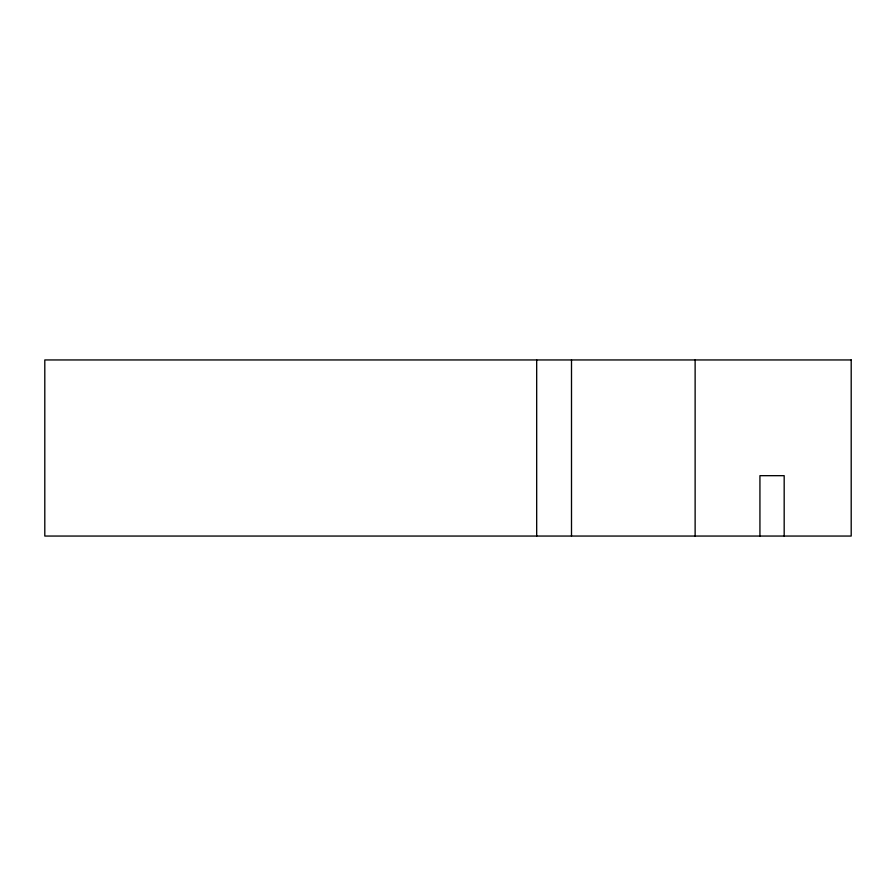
<?xml version="1.0" encoding="UTF-8"?>
<svg xmlns="http://www.w3.org/2000/svg" width="896" height="896" viewBox="0 0 896 896"><rect width="100%" height="100%" fill="white"/><g stroke="black" fill="none" stroke-linecap="round" stroke-linejoin="round"><path stroke-width="1.34" d="M784.179 536.054L784.179 475.675L759.931 475.675L759.931 536.054M695.128 359.946L695.128 536.054M571.502 359.946L571.502 536.054M536.682 359.946L536.682 536.054M851.2 359.946L44.8 359.946L44.8 536.054L851.2 536.054L851.2 359.946"/></g></svg>
